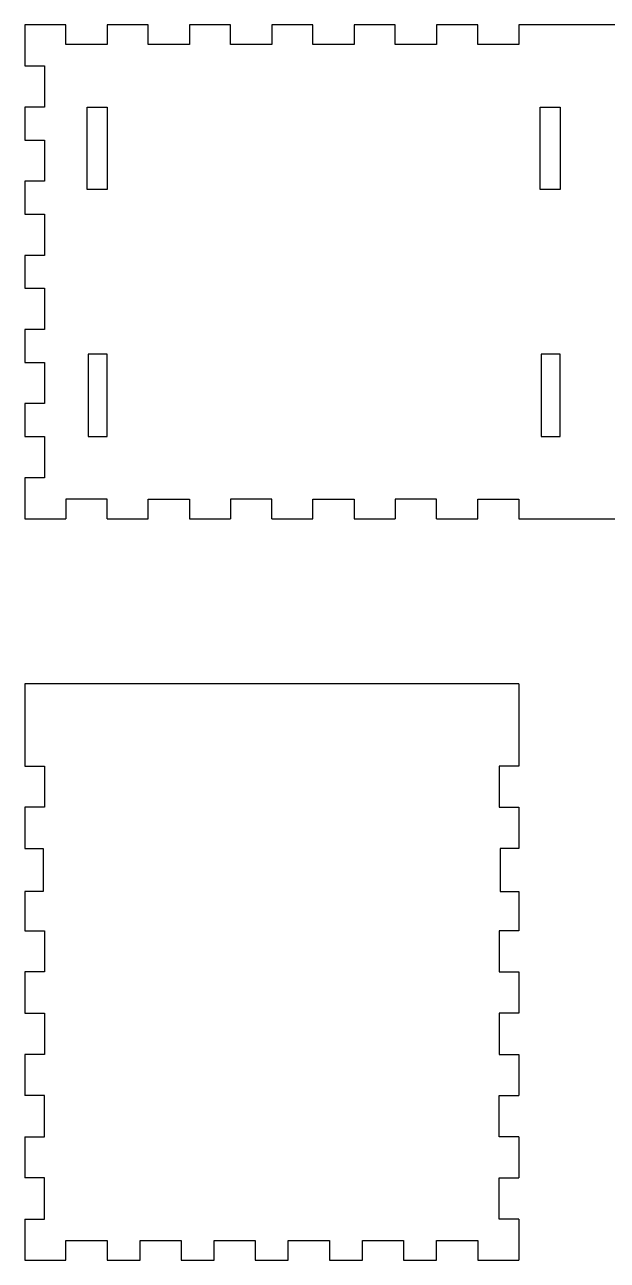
# Model space of a CAD drawing. Header units: millimetres. Extents: x 0 to 330, y 0 to 155.
# Drawn here: x 0 to 70.7, y 0 to 150 of the extents above; entities that cross this region are included whole.
import ezdxf

# ---------------------------------------------------------------- set-up
doc = ezdxf.new("R2010")
doc.units = ezdxf.units.MM
doc.layers.get('0').update_dxf_attribs({"linetype": 'CONTINUOUS'})

msp = doc.modelspace()

# ---------------------------------------------------------------- linework, layer by layer
for p, q in [((5, 150), (0, 150)), ((0, 150), (0, 145)), ((5, 147.6), (5, 150)), ((10, 150), (10, 147.6)), ((15, 150), (10, 150)), ((15, 147.6), (15, 150)), ((20, 150), (20, 147.6)), ((25, 150), (20, 150)), ((25, 147.6), (25, 150)), ((30, 150), (30, 147.6)), ((35, 150), (30, 150)), ((35, 147.6), (35, 150)), ((40, 150), (40, 147.6)), ((45, 150), (40, 150)), ((45, 147.6), (45, 150)), ((50, 150), (50, 147.6)), ((55, 150), (50, 150)), ((55, 147.6), (55, 150)), ((60, 150), (60, 147.6)), ((185, 150), (60, 150)), ((10, 147.6), (5, 147.6)), ((20, 147.6), (15, 147.6)), ((30, 147.6), (25, 147.6)), ((40, 147.6), (35, 147.6)), ((50, 147.6), (45, 147.6)), ((60, 147.6), (55, 147.6)), ((0, 145), (2.4, 145)), ((2.4, 145), (2.4, 140)), ((2.4, 140), (0, 140)), ((0, 140), (0, 136)), ((0, 136), (2.4, 136)), ((2.4, 136), (2.4, 131)), ((2.4, 131), (0, 131)), ((0, 131), (0, 127)), ((0, 127), (2.4, 127)), ((2.4, 127), (2.4, 122)), ((0, 122), (0, 118)), ((2.4, 122), (0, 122)), ((0, 118), (2.4, 118)), ((2.4, 118), (2.4, 113)), ((0, 113), (0, 109)), ((2.4, 113), (0, 113)), ((0, 109), (2.4, 109)), ((2.4, 109), (2.4, 104)), ((2.4, 104), (0, 104)), ((0, 104), (0, 100)), ((0, 100), (2.4, 100)), ((2.4, 100), (2.4, 95)), ((0, 95), (0, 90)), ((2.4, 95), (0, 95)), ((10, 92.4), (5, 92.4)), ((5, 92.4), (5, 90)), ((10, 90), (10, 92.4)), ((15, 92.4), (20, 92.4)), ((15, 90), (15, 92.4)), ((20, 92.4), (20, 90)), ((30, 92.4), (25, 92.4)), ((25, 92.4), (25, 90)), ((30, 90), (30, 92.4)), ((35, 92.4), (40, 92.4)), ((35, 90), (35, 92.4)), ((40, 92.4), (40, 90)), ((50, 92.4), (45, 92.4)), ((45, 92.4), (45, 90)), ((50, 90), (50, 92.4)), ((55, 92.4), (60, 92.4)), ((55, 90), (55, 92.4)), ((60, 92.4), (60, 90)), ((0, 90), (5, 90)), ((10, 90), (15, 90)), ((20, 90), (25, 90)), ((30, 90), (35, 90)), ((40, 90), (45, 90)), ((50, 90), (55, 90)), ((60, 90), (185, 90)), ((60, 70), (0, 70)), ((0, 70), (0, 60)), ((60, 70), (60, 60)), ((0, 60), (2.4, 60)), ((2.4, 60), (2.4, 55)), ((60, 60), (57.6, 60)), ((57.6, 60), (57.6, 55)), ((2.4, 55), (0, 55)), ((0, 55), (0, 50)), ((57.6, 55), (60, 55)), ((60, 55), (60, 50)), ((0, 50), (2.26, 50)), ((2.26, 50), (2.26, 44.76)), ((57.74, 50), (57.74, 44.76)), ((60, 50), (57.74, 50)), ((2.26, 44.76), (0, 44.76)), ((0, 44.76), (0, 40)), ((57.74, 44.76), (60, 44.76)), ((60, 44.76), (60, 40)), ((0, 40), (2.4, 40)), ((2.4, 40), (2.4, 35)), ((57.6, 40), (57.6, 35)), ((60, 40), (57.6, 40)), ((2.4, 35), (0, 35)), ((0, 35), (0, 30)), ((57.6, 35), (60, 35)), ((60, 35), (60, 30)), ((0, 30), (2.4, 30)), ((2.4, 30), (2.4, 25)), ((57.6, 30), (57.6, 25)), ((60, 30), (57.6, 30)), ((2.4, 25), (0, 25)), ((0, 25), (0, 20)), ((57.6, 25), (60, 25)), ((60, 25), (60, 20)), ((2.4, 20), (0, 20)), ((2.4, 15), (2.4, 20)), ((57.6, 15), (57.6, 20)), ((57.6, 20), (60, 20)), ((0, 15), (2.4, 15)), ((0, 15), (0, 10)), ((60, 15), (57.6, 15)), ((60, 15), (60, 10)), ((2.4, 10), (0, 10)), ((2.4, 5), (2.4, 10)), ((57.6, 10), (60, 10)), ((57.6, 5), (57.6, 10)), ((0, 5), (2.4, 5)), ((0, 5), (0, 0)), ((60, 5), (57.6, 5)), ((60, 5), (60, 0)), ((5, 0), (5, 2.4)), ((5, 2.4), (10, 2.4)), ((10, 2.4), (10, 0)), ((14, 0), (14, 2.4)), ((14, 2.4), (19, 2.4)), ((19, 2.4), (19, 0)), ((23, 0), (23, 2.4)), ((23, 2.4), (28, 2.4)), ((28, 2.4), (28, 0)), ((32, 0), (32, 2.4)), ((32, 2.4), (37, 2.4)), ((37, 2.4), (37, 0)), ((41, 0), (41, 2.4)), ((41, 2.4), (46, 2.4)), ((46, 2.4), (46, 0)), ((50, 0), (50, 2.4)), ((50, 2.4), (55, 2.4)), ((55, 2.4), (55, 0)), ((0, 0), (5, 0)), ((10, 0), (14, 0)), ((19, 0), (23, 0)), ((28, 0), (32, 0)), ((37, 0), (41, 0)), ((46, 0), (50, 0)), ((55, 0), (60, 0))]:
    msp.add_line(p, q)
for points in [[(7.6, 130), (7.6, 140), (10, 140), (10, 130)], [(62.6, 140), (65, 140), (65, 130), (62.6, 130)], [(10, 100), (10, 110), (7.7, 110), (7.7, 100)], [(62.7, 100), (65, 100), (65, 110), (62.7, 110)]]:
    msp.add_lwpolyline(points, close=True)

doc.saveas('drawing.dxf')
